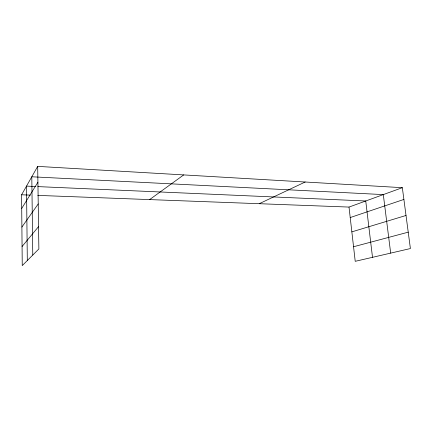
<?xml version="1.0" encoding="UTF-8"?>
<svg xmlns="http://www.w3.org/2000/svg" width="432" height="432" viewBox="0 0 432 432"><rect width="100%" height="100%" fill="white"/><g stroke="black" fill="none" stroke-linecap="round" stroke-linejoin="round"><path stroke-width="0.65" d="M37.687 166.385L38.875 248.935L22.243 265.615L21.6 194.789L37.687 166.385L402.338 187.682L410.4 248.551L355.223 261.322L349.013 207.074L402.338 187.682M21.724 208.424L37.913 182.228M21.892 227.07L38.227 203.926M22.07 246.51L38.556 226.606M149.634 199.589L183.703 174.911M259.238 203.704L305.176 182.007M350.212 217.561L403.893 199.433M351.853 231.871L406.021 215.471M353.554 246.748L408.229 232.173M21.6 194.789L30.359 195.118M37.768 195.394L349.013 207.074M35.845 186.521L26.514 186.111L27.308 260.534M37.843 186.608L365.742 200.988L372.508 257.321M390.679 253.12L383.308 194.6L31.801 176.78L32.773 255.053"/></g></svg>
